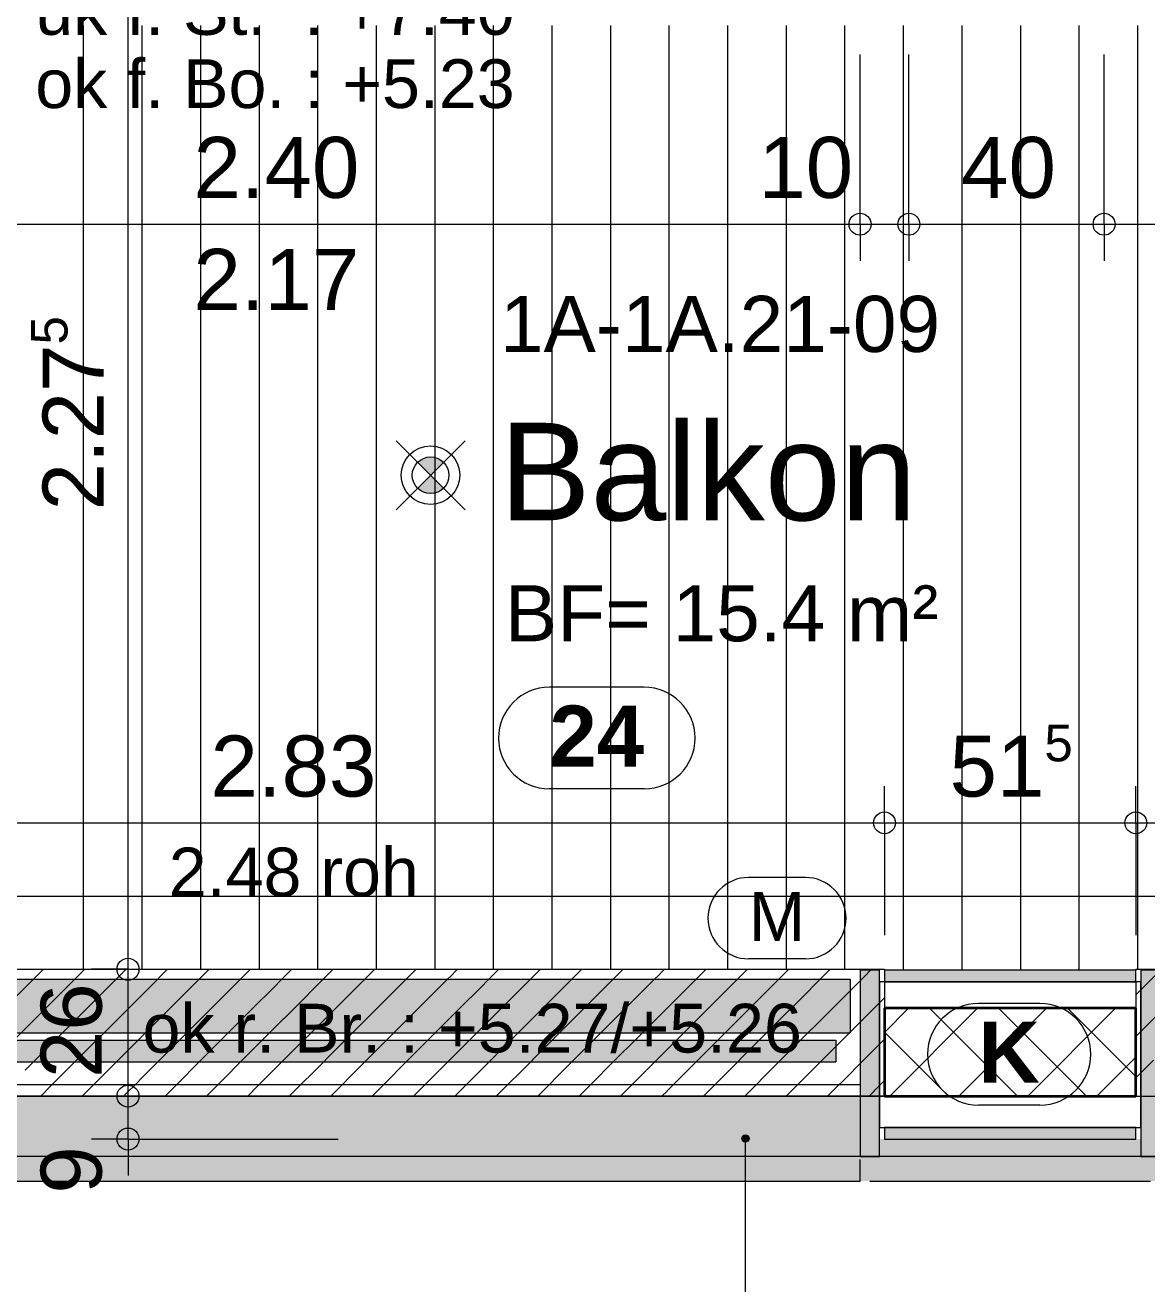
# Model space of a CAD drawing. Header units: metres. Extents: x 0.003 to 0.843, y 0.003 to 0.597.
# Drawn here: x 0.3457 to 0.3917, y 0.1042 to 0.1558 of the extents above; entities that cross this region are included whole.
import ezdxf

# ---------------------------------------------------------------- set-up
doc = ezdxf.new("R2010")
doc.units = ezdxf.units.M
for name, pattern in [('AUSGEZOGEN', [0]), ('PUNKT2', [3.175, 0, -3.175]), ('STRICHLINIE', [19.05, 12.7, -6.35]), ('STRICHPUNKT', [25.4, 12.7, -6.35, 0, -6.35])]:
    doc.linetypes.add(name, pattern=pattern)
for name, color, linetype, lineweight in [('Allgemein', 7, 'AUSGEZOGEN', 18), ('Ausbau Raeume', 7, 'AUSGEZOGEN', 18), ('Beton Ansicht', 7, 'AUSGEZOGEN', 13), ('Beton verdeckt vorne', 7, 'STRICHLINIE', 13), ('Bodenplatte', 7, 'AUSGEZOGEN', 18), ('Decke', 7, 'AUSGEZOGEN', 35), ('Dichtung', 240, 'AUSGEZOGEN', 13), ('Elektro Apparate', 251, 'AUSGEZOGEN', 18), ('Elektro Text', 251, 'AUSGEZOGEN', 18), ('Entwaesserungsb._ Retentionb', 251, 'AUSGEZOGEN', 25), ('Holz Fassadenverkleidung', 7, 'AUSGEZOGEN', 18), ('Holzgelaender', 7, 'AUSGEZOGEN', 25), ('Konstruktion oben', 7, 'STRICHLINIE', 13), ('Raumbezeichnung', 7, 'AUSGEZOGEN', 18), ('Rolladen', 7, 'AUSGEZOGEN', 13), ('Spengler', 7, 'AUSGEZOGEN', 18), ('Text Koten', 7, 'AUSGEZOGEN', 25), ('Text Werkplan Ausfuehrung', 7, 'AUSGEZOGEN', 25), ('Unterkonstruktion', 7, 'AUSGEZOGEN', 18), ('Wand Beton bewehrt', 7, 'AUSGEZOGEN', 35), ('Werkplan- Ausfuehrungsmasse', 7, 'AUSGEZOGEN', 13)]:
    doc.layers.add(name, color=color, linetype=linetype, lineweight=lineweight)
doc.styles.add('ARIAL', font='ARIAL.TTF')

msp = doc.modelspace()

# ---------------------------------------------------------------- hatches: boundary and pattern name
at = {"layer": 'Allgemein', "linetype": 'AUSGEZOGEN', "lineweight": 13}
for points in [[(0.38076, 0.109417), (0.38076, 0.117057), (0.37996, 0.117057), (0.37996, 0.109417)], [(0.38096, 0.116577), (0.39126, 0.116577), (0.39126, 0.117057), (0.38096, 0.117057)], [(0.39146, 0.117057), (0.39146, 0.109417), (0.39226, 0.109417), (0.39226, 0.117057)], [(0.39126, 0.110617), (0.38096, 0.110617), (0.38096, 0.110137), (0.39126, 0.110137)]]:
    msp.add_hatch(color=32, dxfattribs=at).paths.add_polyline_path(points)
at = {"layer": 'Elektro Apparate', "linetype": 'AUSGEZOGEN', "lineweight": 18}
h = msp.add_hatch(color=40, dxfattribs=at)
h.paths.add_polyline_path([(0.36183, 0.136817), (0.36236, 0.137347), (0.36289, 0.136817), (0.362828, 0.136761), (0.362527, 0.136616), (0.362193, 0.136616), (0.361892, 0.136761)], flags=16)
h.paths.add_polyline_path([(0.36289, 0.137878), (0.36236, 0.137347), (0.36183, 0.137878), (0.361892, 0.137934), (0.362193, 0.138079), (0.362527, 0.138079), (0.362828, 0.137934)], flags=16)
at = {"layer": 'Holzgelaender', "linetype": 'AUSGEZOGEN', "lineweight": 13}
msp.add_hatch(color=254, dxfattribs=at).paths.add_polyline_path([(0.32056, 0.156637), (0.32056, 0.113297), (0.37896, 0.113297), (0.37896, 0.114197), (0.32146, 0.114197), (0.32146, 0.156637)])
at = {"layer": 'Rolladen', "linetype": 'AUSGEZOGEN', "lineweight": 13, "true_color": 0xf2edfc}
msp.add_hatch(color=7, dxfattribs=at).paths.add_polyline_path([(0.32176, 0.114497), (0.37956, 0.114497), (0.37956, 0.116697), (0.32176, 0.116697)])
at = {"layer": 'Spengler', "linetype": 'AUSGEZOGEN', "lineweight": 13}
for points in [[(0.31568, 0.157637), (0.31568, 0.108417), (0.37996, 0.108417), (0.37996, 0.111897), (0.31916, 0.111897), (0.31916, 0.157637)], [(0.39146, 0.110137), (0.38076, 0.110137), (0.38076, 0.109417), (0.37996, 0.109417), (0.37996, 0.108417), (0.39226, 0.108417), (0.39226, 0.109417), (0.39146, 0.109417)]]:
    msp.add_hatch(color=254, dxfattribs=at).paths.add_polyline_path(points)
at = {"layer": 'Text Werkplan Ausfuehrung', "linetype": 'AUSGEZOGEN', "lineweight": 13}
for points in [[(0.37511, 0.110157), (0.37541, 0.110157), (0.375389, 0.110232)], [(0.37511, 0.110157), (0.375389, 0.110232), (0.375131, 0.110232)], [(0.375131, 0.110082), (0.37541, 0.110157), (0.37511, 0.110157)], [(0.375131, 0.110232), (0.375389, 0.110232), (0.375335, 0.110286)], [(0.375131, 0.110232), (0.375335, 0.110286), (0.375185, 0.110286)], [(0.375131, 0.110082), (0.375389, 0.110082), (0.37541, 0.110157)], [(0.375185, 0.110028), (0.375389, 0.110082), (0.375131, 0.110082)], [(0.375185, 0.110286), (0.375335, 0.110286), (0.37526, 0.110307)], [(0.375185, 0.110028), (0.375335, 0.110028), (0.375389, 0.110082)], [(0.375335, 0.110028), (0.375185, 0.110028), (0.37526, 0.110007)]]:
    msp.add_hatch(color=7, dxfattribs=at).paths.add_polyline_path(points)

# ---------------------------------------------------------------- linework, layer by layer
at = {"layer": 'Allgemein', "color": 7, "linetype": 'AUSGEZOGEN', "lineweight": 13}
for p, q in [((0.38076, 0.117057), (0.37996, 0.117057)), ((0.37996, 0.117057), (0.37996, 0.115897)), ((0.38076, 0.116577), (0.38076, 0.117057)), ((0.39126, 0.117057), (0.38096, 0.117057)), ((0.38096, 0.117057), (0.38096, 0.116577)), ((0.39126, 0.116577), (0.39126, 0.117057)), ((0.39146, 0.117057), (0.39146, 0.116577)), ((0.39226, 0.117057), (0.39146, 0.117057)), ((0.38076, 0.115897), (0.38076, 0.116577)), ((0.38096, 0.116577), (0.38116, 0.116577)), ((0.38116, 0.116577), (0.39106, 0.116577)), ((0.39106, 0.116577), (0.39126, 0.116577)), ((0.39146, 0.116577), (0.39146, 0.115897)), ((0.37996, 0.115897), (0.37996, 0.109417)), ((0.38076, 0.110617), (0.38076, 0.115897)), ((0.39146, 0.115897), (0.39146, 0.110617)), ((0.38076, 0.109417), (0.38076, 0.110617)), ((0.38116, 0.110617), (0.38096, 0.110617)), ((0.38096, 0.110617), (0.38096, 0.110137)), ((0.39106, 0.110617), (0.38116, 0.110617)), ((0.39126, 0.110617), (0.39106, 0.110617)), ((0.39126, 0.110137), (0.39126, 0.110617)), ((0.39146, 0.110617), (0.39146, 0.109417)), ((0.38096, 0.110137), (0.39126, 0.110137)), ((0.37996, 0.109417), (0.38076, 0.109417)), ((0.39146, 0.109417), (0.39226, 0.109417))]:
    msp.add_line(p, q, dxfattribs=at)
at = {"layer": 'Ausbau Raeume', "color": 254, "linetype": 'AUSGEZOGEN', "lineweight": 18}
for p, q in [((0.348142, 0.148603), (0.348142, 0.155789)), ((0.350542, 0.148603), (0.350542, 0.155789)), ((0.352942, 0.148603), (0.352942, 0.155789)), ((0.355342, 0.148603), (0.355342, 0.155789)), ((0.357742, 0.148603), (0.357742, 0.155789)), ((0.360142, 0.148603), (0.360142, 0.155789)), ((0.362542, 0.148603), (0.362542, 0.155789)), ((0.364942, 0.148603), (0.364942, 0.155789)), ((0.367342, 0.148603), (0.367342, 0.155789)), ((0.369742, 0.148603), (0.369742, 0.155789)), ((0.372142, 0.148603), (0.372142, 0.155789)), ((0.374542, 0.148603), (0.374542, 0.155789)), ((0.376942, 0.148603), (0.376942, 0.155789)), ((0.379342, 0.148603), (0.379342, 0.155789)), ((0.381742, 0.148603), (0.381742, 0.155789)), ((0.384142, 0.148603), (0.384142, 0.155789)), ((0.386542, 0.148603), (0.386542, 0.155789)), ((0.388942, 0.148603), (0.388942, 0.155789)), ((0.391342, 0.148603), (0.391342, 0.155789)), ((0.348142, 0.141403), (0.348142, 0.148589)), ((0.350542, 0.141403), (0.350542, 0.148589)), ((0.352942, 0.141403), (0.352942, 0.148589)), ((0.355342, 0.141403), (0.355342, 0.148589)), ((0.357742, 0.141403), (0.357742, 0.148589)), ((0.360142, 0.141403), (0.360142, 0.148589)), ((0.362542, 0.141403), (0.362542, 0.148589)), ((0.364942, 0.141403), (0.364942, 0.148589)), ((0.367342, 0.141403), (0.367342, 0.148589)), ((0.369742, 0.141403), (0.369742, 0.148589)), ((0.372142, 0.141403), (0.372142, 0.148589)), ((0.374542, 0.141403), (0.374542, 0.148589)), ((0.376942, 0.141403), (0.376942, 0.148589)), ((0.379342, 0.141403), (0.379342, 0.148589)), ((0.381742, 0.141403), (0.381742, 0.148589)), ((0.384142, 0.141403), (0.384142, 0.148589)), ((0.386542, 0.141403), (0.386542, 0.148589)), ((0.388942, 0.141403), (0.388942, 0.148589)), ((0.391342, 0.141403), (0.391342, 0.148589)), ((0.348142, 0.134203), (0.348142, 0.141389)), ((0.350542, 0.134203), (0.350542, 0.141389)), ((0.352942, 0.134203), (0.352942, 0.141389)), ((0.355342, 0.134203), (0.355342, 0.141389)), ((0.357742, 0.134203), (0.357742, 0.141389)), ((0.360142, 0.134203), (0.360142, 0.141389)), ((0.362542, 0.134203), (0.362542, 0.141389)), ((0.364942, 0.134203), (0.364942, 0.141389)), ((0.367342, 0.134203), (0.367342, 0.141389)), ((0.369742, 0.134203), (0.369742, 0.141389)), ((0.372142, 0.134203), (0.372142, 0.141389)), ((0.374542, 0.134203), (0.374542, 0.141389)), ((0.376942, 0.134203), (0.376942, 0.141389)), ((0.379342, 0.134203), (0.379342, 0.141389)), ((0.381742, 0.134203), (0.381742, 0.141389)), ((0.384142, 0.134203), (0.384142, 0.141389)), ((0.386542, 0.134203), (0.386542, 0.141389)), ((0.388942, 0.134203), (0.388942, 0.141389)), ((0.391342, 0.134203), (0.391342, 0.141389)), ((0.348142, 0.127003), (0.348142, 0.134189)), ((0.350542, 0.127003), (0.350542, 0.134189)), ((0.352942, 0.127003), (0.352942, 0.134189)), ((0.355342, 0.127003), (0.355342, 0.134189)), ((0.357742, 0.127003), (0.357742, 0.134189)), ((0.360142, 0.127003), (0.360142, 0.134189)), ((0.362542, 0.127003), (0.362542, 0.134189)), ((0.364942, 0.127003), (0.364942, 0.134189)), ((0.367342, 0.127003), (0.367342, 0.134189)), ((0.369742, 0.127003), (0.369742, 0.134189)), ((0.372142, 0.127003), (0.372142, 0.134189)), ((0.374542, 0.127003), (0.374542, 0.134189)), ((0.376942, 0.127003), (0.376942, 0.134189)), ((0.379342, 0.127003), (0.379342, 0.134189)), ((0.381742, 0.127003), (0.381742, 0.134189)), ((0.384142, 0.127003), (0.384142, 0.134189)), ((0.386542, 0.127003), (0.386542, 0.134189)), ((0.388942, 0.127003), (0.388942, 0.134189)), ((0.391342, 0.127003), (0.391342, 0.134189)), ((0.348142, 0.119803), (0.348142, 0.126989)), ((0.350542, 0.119803), (0.350542, 0.126989)), ((0.352942, 0.119803), (0.352942, 0.126989)), ((0.355342, 0.119803), (0.355342, 0.126989)), ((0.357742, 0.119803), (0.357742, 0.126989)), ((0.360142, 0.119803), (0.360142, 0.126989)), ((0.362542, 0.119803), (0.362542, 0.126989)), ((0.364942, 0.119803), (0.364942, 0.126989)), ((0.367342, 0.119803), (0.367342, 0.126989)), ((0.369742, 0.119803), (0.369742, 0.126989)), ((0.372142, 0.119803), (0.372142, 0.126989)), ((0.374542, 0.119803), (0.374542, 0.126989)), ((0.376942, 0.119803), (0.376942, 0.126989)), ((0.379342, 0.119803), (0.379342, 0.126989)), ((0.381742, 0.119803), (0.381742, 0.126989)), ((0.384142, 0.119803), (0.384142, 0.126989)), ((0.386542, 0.119803), (0.386542, 0.126989)), ((0.388942, 0.119803), (0.388942, 0.126989)), ((0.391342, 0.119803), (0.391342, 0.126989)), ((0.348142, 0.117097), (0.348142, 0.119789)), ((0.350542, 0.117097), (0.350542, 0.119789)), ((0.352942, 0.117097), (0.352942, 0.119789)), ((0.355342, 0.117097), (0.355342, 0.119789)), ((0.357742, 0.117097), (0.357742, 0.119789)), ((0.360142, 0.117097), (0.360142, 0.119789)), ((0.362542, 0.117097), (0.362542, 0.119789)), ((0.364942, 0.117097), (0.364942, 0.119789)), ((0.367342, 0.117097), (0.367342, 0.119789)), ((0.369742, 0.117097), (0.369742, 0.119789)), ((0.372142, 0.117097), (0.372142, 0.119789)), ((0.374542, 0.117097), (0.374542, 0.119789)), ((0.376942, 0.117097), (0.376942, 0.119789)), ((0.379342, 0.117097), (0.379342, 0.119789)), ((0.381742, 0.117057), (0.381742, 0.119789)), ((0.384142, 0.117057), (0.384142, 0.119789)), ((0.386542, 0.117057), (0.386542, 0.119789)), ((0.388942, 0.117057), (0.388942, 0.119789)), ((0.391342, 0.117097), (0.391342, 0.119789))]:
    msp.add_line(p, q, dxfattribs=at)
at = {"layer": 'Beton Ansicht', "color": 7, "linetype": 'AUSGEZOGEN', "lineweight": 13}
for p, q in [((0.32436, 0.117097), (0.38096, 0.117097)), ((0.38096, 0.117097), (0.38096, 0.117057)), ((0.39126, 0.117097), (0.39126, 0.117057)), ((0.39126, 0.117097), (0.45456, 0.117097))]:
    msp.add_line(p, q, dxfattribs=at)
at = {"layer": 'Beton verdeckt vorne', "color": 7, "linetype": 'STRICHLINIE', "lineweight": 13}
for p, q in [((0.38096, 0.117057), (0.38096, 0.115497)), ((0.39126, 0.116577), (0.39126, 0.115497)), ((0.38096, 0.111897), (0.31916, 0.111897)), ((0.39126, 0.111897), (0.45456, 0.111897))]:
    msp.add_line(p, q, dxfattribs=at)
at = {"layer": 'Bodenplatte', "color": 92, "linetype": 'STRICHLINIE', "lineweight": 18}
msp.add_line((0.31916, 0.111897), (0.63756, 0.111897), dxfattribs=at)
at = {"layer": 'Decke', "color": 92, "linetype": 'STRICHPUNKT', "lineweight": 18}
msp.add_line((0.31916, 0.111897), (0.63756, 0.111897), dxfattribs=at)
at = {"layer": 'Dichtung', "color": 21, "linetype": 'AUSGEZOGEN', "lineweight": 13, "true_color": 0xffa8a8}
for p, q in [((0.344051, 0.114654), (0.346168, 0.116771)), ((0.346172, 0.116776), (0.346494, 0.117097)), ((0.347021, 0.115927), (0.348191, 0.117097)), ((0.347869, 0.115078), (0.349888, 0.117097)), ((0.350839, 0.116351), (0.351585, 0.117097)), ((0.351688, 0.115503), (0.353283, 0.117097)), ((0.352536, 0.114654), (0.354653, 0.116771)), ((0.354658, 0.116776), (0.35498, 0.117097)), ((0.355506, 0.115927), (0.356677, 0.117097)), ((0.356355, 0.115078), (0.358374, 0.117097)), ((0.359325, 0.116351), (0.360071, 0.117097)), ((0.360173, 0.115503), (0.361768, 0.117097)), ((0.361022, 0.114654), (0.363139, 0.116771)), ((0.363143, 0.116776), (0.363465, 0.117097)), ((0.363992, 0.115927), (0.365162, 0.117097)), ((0.36484, 0.115078), (0.366859, 0.117097)), ((0.36781, 0.116351), (0.368556, 0.117097)), ((0.368658, 0.115503), (0.370253, 0.117097)), ((0.369507, 0.114654), (0.371624, 0.116771)), ((0.371628, 0.116776), (0.37195, 0.117097)), ((0.372477, 0.115927), (0.373647, 0.117097)), ((0.373325, 0.115078), (0.375344, 0.117097)), ((0.376295, 0.116351), (0.377041, 0.117097)), ((0.377144, 0.115503), (0.378738, 0.117097)), ((0.377992, 0.114654), (0.380109, 0.116771)), ((0.380114, 0.116776), (0.380435, 0.117097)), ((0.39126, 0.116043), (0.392315, 0.117097)), ((0.348718, 0.11423), (0.350835, 0.116347)), ((0.357203, 0.11423), (0.35932, 0.116347)), ((0.365689, 0.11423), (0.367806, 0.116347)), ((0.374174, 0.11423), (0.376291, 0.116347)), ((0.39126, 0.114345), (0.393262, 0.116347)), ((0.3449, 0.113806), (0.347017, 0.115923)), ((0.353385, 0.113806), (0.355502, 0.115923)), ((0.36187, 0.113806), (0.363987, 0.115923)), ((0.370355, 0.113806), (0.372473, 0.115923)), ((0.378841, 0.113806), (0.380958, 0.115923)), ((0.345748, 0.112957), (0.347865, 0.115074)), ((0.349567, 0.113381), (0.351684, 0.115498)), ((0.354233, 0.112957), (0.356351, 0.115074)), ((0.358052, 0.113381), (0.360169, 0.115498)), ((0.362719, 0.112957), (0.364836, 0.115074)), ((0.366537, 0.113381), (0.368654, 0.115498)), ((0.371204, 0.112957), (0.373321, 0.115074)), ((0.375022, 0.113381), (0.377139, 0.115498)), ((0.350415, 0.112533), (0.352532, 0.11465)), ((0.3589, 0.112533), (0.361017, 0.11465)), ((0.367386, 0.112533), (0.369503, 0.11465)), ((0.375871, 0.112533), (0.377988, 0.11465)), ((0.346597, 0.112109), (0.348714, 0.114226)), ((0.355082, 0.112109), (0.357199, 0.114226)), ((0.363567, 0.112109), (0.365684, 0.114226)), ((0.372053, 0.112109), (0.37417, 0.114226)), ((0.379689, 0.112957), (0.38096, 0.114228)), ((0.351477, 0.111897), (0.353381, 0.113801)), ((0.359962, 0.111897), (0.361866, 0.113801)), ((0.368447, 0.111897), (0.370351, 0.113801)), ((0.376932, 0.111897), (0.378837, 0.113801)), ((0.348083, 0.111897), (0.349562, 0.113377)), ((0.356568, 0.111897), (0.358048, 0.113377)), ((0.365053, 0.111897), (0.366533, 0.113377)), ((0.373538, 0.111897), (0.375018, 0.113377)), ((0.39126, 0.112648), (0.391989, 0.113377)), ((0.34978, 0.111897), (0.350411, 0.112529)), ((0.353174, 0.111897), (0.354229, 0.112953)), ((0.358265, 0.111897), (0.358896, 0.112529)), ((0.361659, 0.111897), (0.362714, 0.112953)), ((0.36675, 0.111897), (0.367381, 0.112529)), ((0.370144, 0.111897), (0.3712, 0.112953)), ((0.375235, 0.111897), (0.375867, 0.112529)), ((0.37863, 0.111897), (0.379685, 0.112953)), ((0.380538, 0.112109), (0.38096, 0.112531)), ((0.346385, 0.111897), (0.346592, 0.112104)), ((0.354871, 0.111897), (0.355078, 0.112104)), ((0.363356, 0.111897), (0.363563, 0.112104)), ((0.371841, 0.111897), (0.372048, 0.112104)), ((0.380327, 0.111897), (0.380534, 0.112104))]:
    msp.add_line(p, q, dxfattribs=at)
at = {"layer": 'Elektro Apparate', "color": 40, "linetype": 'AUSGEZOGEN', "lineweight": 18}
for p, q in [((0.363774, 0.138762), (0.360946, 0.135933)), ((0.363774, 0.135933), (0.360946, 0.138762))]:
    msp.add_line(p, q, dxfattribs=at)
for radius in [0.0012, 0.00075]:
    msp.add_circle((0.36236, 0.137347), radius, dxfattribs=at)
at = {"layer": 'Elektro Text', "color": 40, "linetype": 'AUSGEZOGEN', "lineweight": 18}
for p, q in [((0.377721, 0.120857), (0.375393, 0.120857)), ((0.377721, 0.117524), (0.375393, 0.117524))]:
    msp.add_line(p, q, dxfattribs=at)
for centre, start, end in [((0.375393, 0.119191), 90, 270), ((0.377721, 0.119191), 270, 90)]:
    msp.add_arc(centre, 0.001667, start, end, dxfattribs=at)
at = {"layer": 'Entwaesserungsb._ Retentionb', "color": 7, "linetype": 'PUNKT2', "lineweight": 13}
msp.add_line((0.32436, 0.120097), (0.47636, 0.120097), dxfattribs=at)
at = {"layer": 'Holz Fassadenverkleidung', "color": 7, "linetype": 'PUNKT2', "lineweight": 13}
msp.add_line((0.64004, 0.109417), (0.31668, 0.109417), dxfattribs=at)
at = {"layer": 'Holzgelaender', "color": 7, "linetype": 'AUSGEZOGEN', "lineweight": 13}
for p, q in [((0.32146, 0.114197), (0.37896, 0.114197)), ((0.37896, 0.114197), (0.37896, 0.113297)), ((0.32056, 0.113297), (0.37896, 0.113297))]:
    msp.add_line(p, q, dxfattribs=at)
at = {"layer": 'Konstruktion oben', "color": 7, "linetype": 'STRICHPUNKT', "lineweight": 18}
for p, q in [((0.31964, 0.112377), (0.37996, 0.112377)), ((0.64004, 0.109417), (0.31668, 0.109417))]:
    msp.add_line(p, q, dxfattribs=at)
at = {"layer": 'Rolladen', "color": 202, "linetype": 'STRICHPUNKT', "lineweight": 13}
for p, q in [((0.32176, 0.116697), (0.37956, 0.116697)), ((0.37956, 0.116697), (0.37956, 0.114497)), ((0.32176, 0.114497), (0.37956, 0.114497))]:
    msp.add_line(p, q, dxfattribs=at)
at = {"layer": 'Spengler', "color": 7, "linetype": 'AUSGEZOGEN', "lineweight": 13}
for p, q in [((0.31916, 0.111897), (0.37996, 0.111897)), ((0.37996, 0.108417), (0.37996, 0.109297)), ((0.31568, 0.108417), (0.37996, 0.108417)), ((0.38036, 0.108417), (0.39186, 0.108417))]:
    msp.add_line(p, q, dxfattribs=at)
at = {"layer": 'Text Werkplan Ausfuehrung', "color": 240, "linetype": 'AUSGEZOGEN', "lineweight": 13}
for p, q in [((0.371114, 0.128656), (0.367229, 0.128656)), ((0.371114, 0.124489), (0.367229, 0.124489))]:
    msp.add_line(p, q, dxfattribs=at)
at = {"layer": 'Text Werkplan Ausfuehrung', "color": 92, "linetype": 'AUSGEZOGEN', "lineweight": 13}
for p, q in [((0.387331, 0.115697), (0.384809, 0.115697)), ((0.387331, 0.111531), (0.384809, 0.111531))]:
    msp.add_line(p, q, dxfattribs=at)
at = {"layer": 'Text Werkplan Ausfuehrung', "color": 7, "linetype": 'AUSGEZOGEN', "lineweight": 13}
for p, q in [((0.37511, 0.110157), (0.37511, 0.110157)), ((0.37526, 0.110307), (0.37526, 0.110307)), ((0.37526, 0.096591), (0.37526, 0.110157)), ((0.37526, 0.110007), (0.37526, 0.110007)), ((0.37541, 0.110157), (0.37541, 0.110157))]:
    msp.add_line(p, q, dxfattribs=at)
msp.add_circle((0.37526, 0.110157), 0.00015, dxfattribs=at)
at = {"layer": 'Text Werkplan Ausfuehrung', "color": 240, "linetype": 'AUSGEZOGEN', "lineweight": 13}
for centre, start, end in [((0.367229, 0.126572), 90, 270), ((0.371114, 0.126572), 270, 90)]:
    msp.add_arc(centre, 0.002083, start, end, dxfattribs=at)
at = {"layer": 'Text Werkplan Ausfuehrung', "color": 92, "linetype": 'AUSGEZOGEN', "lineweight": 13}
for centre, start, end in [((0.384809, 0.113614), 90, 270), ((0.387331, 0.113614), 270, 90)]:
    msp.add_arc(centre, 0.002083, start, end, dxfattribs=at)
at = {"layer": 'Unterkonstruktion', "color": 7, "linetype": 'AUSGEZOGEN', "lineweight": 13}
for p, q in [((0.38096, 0.116577), (0.38076, 0.116577)), ((0.38076, 0.116577), (0.38076, 0.115897)), ((0.38116, 0.116577), (0.38096, 0.116577)), ((0.39106, 0.116577), (0.38116, 0.116577)), ((0.39126, 0.116577), (0.39106, 0.116577)), ((0.39146, 0.116577), (0.39126, 0.116577)), ((0.39146, 0.115897), (0.39146, 0.116577)), ((0.38076, 0.115897), (0.38076, 0.110617)), ((0.39146, 0.110617), (0.39146, 0.115897)), ((0.38096, 0.111897), (0.38096, 0.115497)), ((0.38096, 0.115497), (0.38116, 0.115497)), ((0.38116, 0.115497), (0.39106, 0.115497)), ((0.39106, 0.115497), (0.39126, 0.115497)), ((0.39126, 0.115497), (0.39126, 0.111897)), ((0.38116, 0.111897), (0.38096, 0.111897)), ((0.39106, 0.111897), (0.38116, 0.111897)), ((0.39126, 0.111897), (0.39106, 0.111897)), ((0.38076, 0.110617), (0.38096, 0.110617)), ((0.38096, 0.110617), (0.38116, 0.110617)), ((0.38116, 0.110617), (0.39106, 0.110617)), ((0.39106, 0.110617), (0.39126, 0.110617)), ((0.39126, 0.110617), (0.39146, 0.110617))]:
    msp.add_line(p, q, dxfattribs=at)
at = {"layer": 'Wand Beton bewehrt', "color": 7, "linetype": 'AUSGEZOGEN', "lineweight": 35}
for p, q in [((0.38116, 0.115497), (0.38096, 0.115497)), ((0.38096, 0.115497), (0.38096, 0.111897)), ((0.39106, 0.115497), (0.38116, 0.115497)), ((0.39126, 0.115497), (0.39106, 0.115497)), ((0.39126, 0.111897), (0.39126, 0.115497)), ((0.38096, 0.111897), (0.38116, 0.111897)), ((0.38116, 0.111897), (0.39106, 0.111897)), ((0.39106, 0.111897), (0.39126, 0.111897))]:
    msp.add_line(p, q, dxfattribs=at)
at = {"layer": 'Wand Beton bewehrt', "color": 7, "linetype": 'AUSGEZOGEN', "lineweight": 13}
for p, q in [((0.38096, 0.114511), (0.381947, 0.115497)), ((0.381175, 0.111897), (0.384775, 0.115497)), ((0.386406, 0.111897), (0.382806, 0.115497)), ((0.384003, 0.111897), (0.387603, 0.115497)), ((0.389234, 0.111897), (0.385634, 0.115497)), ((0.386832, 0.111897), (0.390432, 0.115497)), ((0.39126, 0.1127), (0.388463, 0.115497)), ((0.383578, 0.111897), (0.38096, 0.114515)), ((0.38966, 0.111897), (0.39126, 0.113497))]:
    msp.add_line(p, q, dxfattribs=at)
at = {"layer": 'Werkplan- Ausfuehrungsmasse', "color": 7, "linetype": 'AUSGEZOGEN', "lineweight": 13}
for p, q in [((0.34996, 0.117097), (0.34996, 0.162597)), ((0.37996, 0.147637), (0.37996, 0.149137)), ((0.38196, 0.147637), (0.38196, 0.149137)), ((0.38996, 0.147637), (0.38996, 0.149137)), ((0.37996, 0.147637), (0.37996, 0.146137)), ((0.37996, 0.147637), (0.38196, 0.147637)), ((0.38196, 0.147637), (0.38196, 0.146137)), ((0.38196, 0.147637), (0.38996, 0.147637)), ((0.38996, 0.147637), (0.38996, 0.146137)), ((0.38996, 0.147637), (0.39226, 0.147637)), ((0.38096, 0.123097), (0.38096, 0.124597)), ((0.39126, 0.123097), (0.39126, 0.124597)), ((0.38096, 0.123097), (0.38096, 0.121597)), ((0.38096, 0.123097), (0.39126, 0.123097)), ((0.39126, 0.123097), (0.39126, 0.121597)), ((0.39126, 0.123097), (0.45456, 0.123097)), ((0.34996, 0.117097), (0.34846, 0.117097)), ((0.34996, 0.117097), (0.35146, 0.117097)), ((0.34996, 0.117097), (0.34996, 0.117097)), ((0.34996, 0.111897), (0.34996, 0.117097)), ((0.34996, 0.111897), (0.34846, 0.111897)), ((0.34996, 0.111897), (0.35146, 0.111897)), ((0.34996, 0.111897), (0.34996, 0.111897)), ((0.34996, 0.110137), (0.34996, 0.111897)), ((0.34996, 0.110137), (0.34846, 0.110137)), ((0.34996, 0.110137), (0.35146, 0.110137)), ((0.34996, 0.110137), (0.358568, 0.110137)), ((0.34996, 0.110137), (0.34996, 0.108637))]:
    msp.add_line(p, q, dxfattribs=at)
for points in [[(0.37996, 0.147637), (0.37996, 0.148262), (0.37996, 0.148262), (0.37996, 0.148262), (0.37996, 0.148262), (0.37996, 0.148262), (0.37996, 0.148262), (0.37996, 0.148262), (0.37996, 0.148262), (0.37996, 0.148262), (0.37996, 0.148262), (0.37996, 0.148262), (0.37996, 0.148262), (0.37996, 0.148262), (0.37996, 0.148262), (0.37996, 0.148262), (0.37996, 0.148262), (0.37996, 0.148262), (0.37996, 0.148262), (0.37996, 0.148302), (0.37996, 0.148302), (0.37996, 0.148308), (0.37996, 0.148308), (0.37996, 0.148317), (0.37996, 0.148317), (0.37996, 0.14832), (0.37996, 0.14832), (0.37996, 0.148331), (0.37996, 0.148331), (0.37996, 0.148336), (0.37996, 0.148336), (0.37996, 0.148356), (0.37996, 0.148356), (0.37996, 0.148388), (0.37996, 0.148388), (0.37996, 0.154597)], [(0.38196, 0.147637), (0.38196, 0.148262), (0.38196, 0.148262), (0.38196, 0.148262), (0.38196, 0.148262), (0.38196, 0.148262), (0.38196, 0.148262), (0.38196, 0.148262), (0.38196, 0.148262), (0.38196, 0.148262), (0.38196, 0.148262), (0.38196, 0.148262), (0.38196, 0.148262), (0.38196, 0.148262), (0.38196, 0.148262), (0.38196, 0.148262), (0.38196, 0.148262), (0.38196, 0.148262), (0.38196, 0.148262), (0.38196, 0.148304), (0.38196, 0.148304), (0.38196, 0.148309), (0.38196, 0.148309), (0.38196, 0.148318), (0.38196, 0.148318), (0.38196, 0.148322), (0.38196, 0.148322), (0.38196, 0.148333), (0.38196, 0.148333), (0.38196, 0.148338), (0.38196, 0.148338), (0.38196, 0.148359), (0.38196, 0.148359), (0.38196, 0.148392), (0.38196, 0.148392), (0.38196, 0.154597)], [(0.38996, 0.147637), (0.38996, 0.148262), (0.38996, 0.148262), (0.38996, 0.148262), (0.38996, 0.148262), (0.38996, 0.148262), (0.38996, 0.148262), (0.38996, 0.148262), (0.38996, 0.148262), (0.38996, 0.148262), (0.38996, 0.148262), (0.38996, 0.148262), (0.38996, 0.148262), (0.38996, 0.148262), (0.38996, 0.148262), (0.38996, 0.148262), (0.38996, 0.148262), (0.38996, 0.148309), (0.38996, 0.148309), (0.38996, 0.148315), (0.38996, 0.148315), (0.38996, 0.148325), (0.38996, 0.148325), (0.38996, 0.148329), (0.38996, 0.148329), (0.38996, 0.148342), (0.38996, 0.148342), (0.38996, 0.148347), (0.38996, 0.148347), (0.38996, 0.148371), (0.38996, 0.148371), (0.38996, 0.148407), (0.38996, 0.148407), (0.38996, 0.154597)], [(0.33196, 0.147637), (0.334171, 0.147637), (0.334171, 0.147637), (0.355686, 0.147637), (0.355686, 0.147637), (0.368674, 0.147637), (0.368674, 0.147637), (0.37996, 0.147637)], [(0.32436, 0.123097), (0.36238, 0.123097), (0.36238, 0.123097), (0.374456, 0.123097), (0.374456, 0.123097), (0.38096, 0.123097)], [(0.38096, 0.123097), (0.38096, 0.122849), (0.38096, 0.122849), (0.38096, 0.122611), (0.38096, 0.122611), (0.38096, 0.118497)], [(0.39126, 0.123097), (0.39126, 0.122698), (0.39126, 0.122698), (0.39126, 0.122425), (0.39126, 0.122425), (0.39126, 0.118497)]]:
    msp.add_lwpolyline(points, dxfattribs=at)
for centre in [(0.37996, 0.147637), (0.38196, 0.147637), (0.38996, 0.147637), (0.38096, 0.123097), (0.39126, 0.123097), (0.34996, 0.117097), (0.34996, 0.111897), (0.34996, 0.110137)]:
    msp.add_circle(centre, 0.00045, dxfattribs=at)

# ---------------------------------------------------------------- texts
at = {"layer": 'Elektro Text', "color": 40, "linetype": 'AUSGEZOGEN', "lineweight": 18, "insert": (0.375393, 0.118257), "char_height": 0.002, "width": 0.001, "attachment_point": 7, "style": 'ARIAL'}
msp.add_mtext('M', dxfattribs=at)
at = {"layer": 'Raumbezeichnung', "color": 7, "linetype": 'AUSGEZOGEN', "lineweight": 18, "attachment_point": 7, "style": 'ARIAL'}
for s, insert, char_height, width in [('1A-1A.21-09', (0.365203, 0.142367), 0.0023, 0.00115), ('Balkon', (0.365188, 0.135441), 0.004, 0.002), ('BF=\\~15.4\\~m²', (0.365403, 0.130508), 0.0023, 0.00115)]:
    msp.add_mtext(s, dxfattribs=dict(at, insert=insert, char_height=char_height, width=width))
at = {"layer": 'Text Koten', "color": 7, "linetype": 'AUSGEZOGEN', "lineweight": 25, "char_height": 0.002, "width": 0.001, "attachment_point": 7, "style": 'ARIAL'}
for s, insert in [('uk\\~f.\\~St.\\~\\~:\\~+7.40', (0.34616, 0.155371)), ('ok\\~f.\\~Bo.\\~:\\~+5.23', (0.34616, 0.152371)), ('ok\\~r.\\~Br.\\~:\\~+5.27/+5.26', (0.350554, 0.113654))]:
    msp.add_mtext(s, dxfattribs=dict(at, insert=insert))
at = {"layer": 'Text Werkplan Ausfuehrung', "color": 240, "linetype": 'AUSGEZOGEN', "lineweight": 13, "insert": (0.367229, 0.125406), "char_height": 0.0025, "width": 0.00125, "attachment_point": 7, "style": 'ARIAL'}
msp.add_mtext('\\fArial|i0|b1|c0|p0;24', dxfattribs=at)
at = {"layer": 'Text Werkplan Ausfuehrung', "color": 92, "linetype": 'AUSGEZOGEN', "lineweight": 13, "insert": (0.384809, 0.112447), "char_height": 0.0025, "width": 0.00125, "attachment_point": 7, "style": 'ARIAL'}
msp.add_mtext('\\fArial|i0|b1|c0|p0;K', dxfattribs=at)
at = {"layer": 'Werkplan- Ausfuehrungsmasse', "color": 7, "linetype": 'AUSGEZOGEN', "lineweight": 13, "attachment_point": 7, "style": 'ARIAL'}
for s, insert, char_height, width in [('2.40', (0.352645, 0.14868), 0.0025, 0.00125), ('10', (0.375792, 0.14868), 0.0025, 0.00125), ('40', (0.384101, 0.14868), 0.0025, 0.00125), ('2.17', (0.352641, 0.144127), 0.0025, 0.00125), ('5', (0.387512, 0.125598), 0.0015, 0.00075), ('2.83', (0.353341, 0.124142), 0.0025, 0.00125), ('51', (0.383627, 0.12414), 0.0025, 0.00125), ('2.48\\~roh', (0.351629, 0.120055), 0.002, 0.001)]:
    msp.add_mtext(s, dxfattribs=dict(at, insert=insert, char_height=char_height, width=width))
at = {"layer": 'Werkplan- Ausfuehrungsmasse', "color": 7, "linetype": 'AUSGEZOGEN', "lineweight": 13, "attachment_point": 7, "rotation": 90, "style": 'ARIAL'}
for s, insert, char_height, width in [('5', (0.347502, 0.142705), 0.0015, 0.00075), ('2.27', (0.34896, 0.135908), 0.0025, 0.00125), ('26', (0.348917, 0.112635), 0.0025, 0.00125), ('9', (0.348917, 0.107898), 0.0025, 0.00125)]:
    msp.add_mtext(s, dxfattribs=dict(at, insert=insert, char_height=char_height, width=width))

doc.saveas('drawing.dxf')
